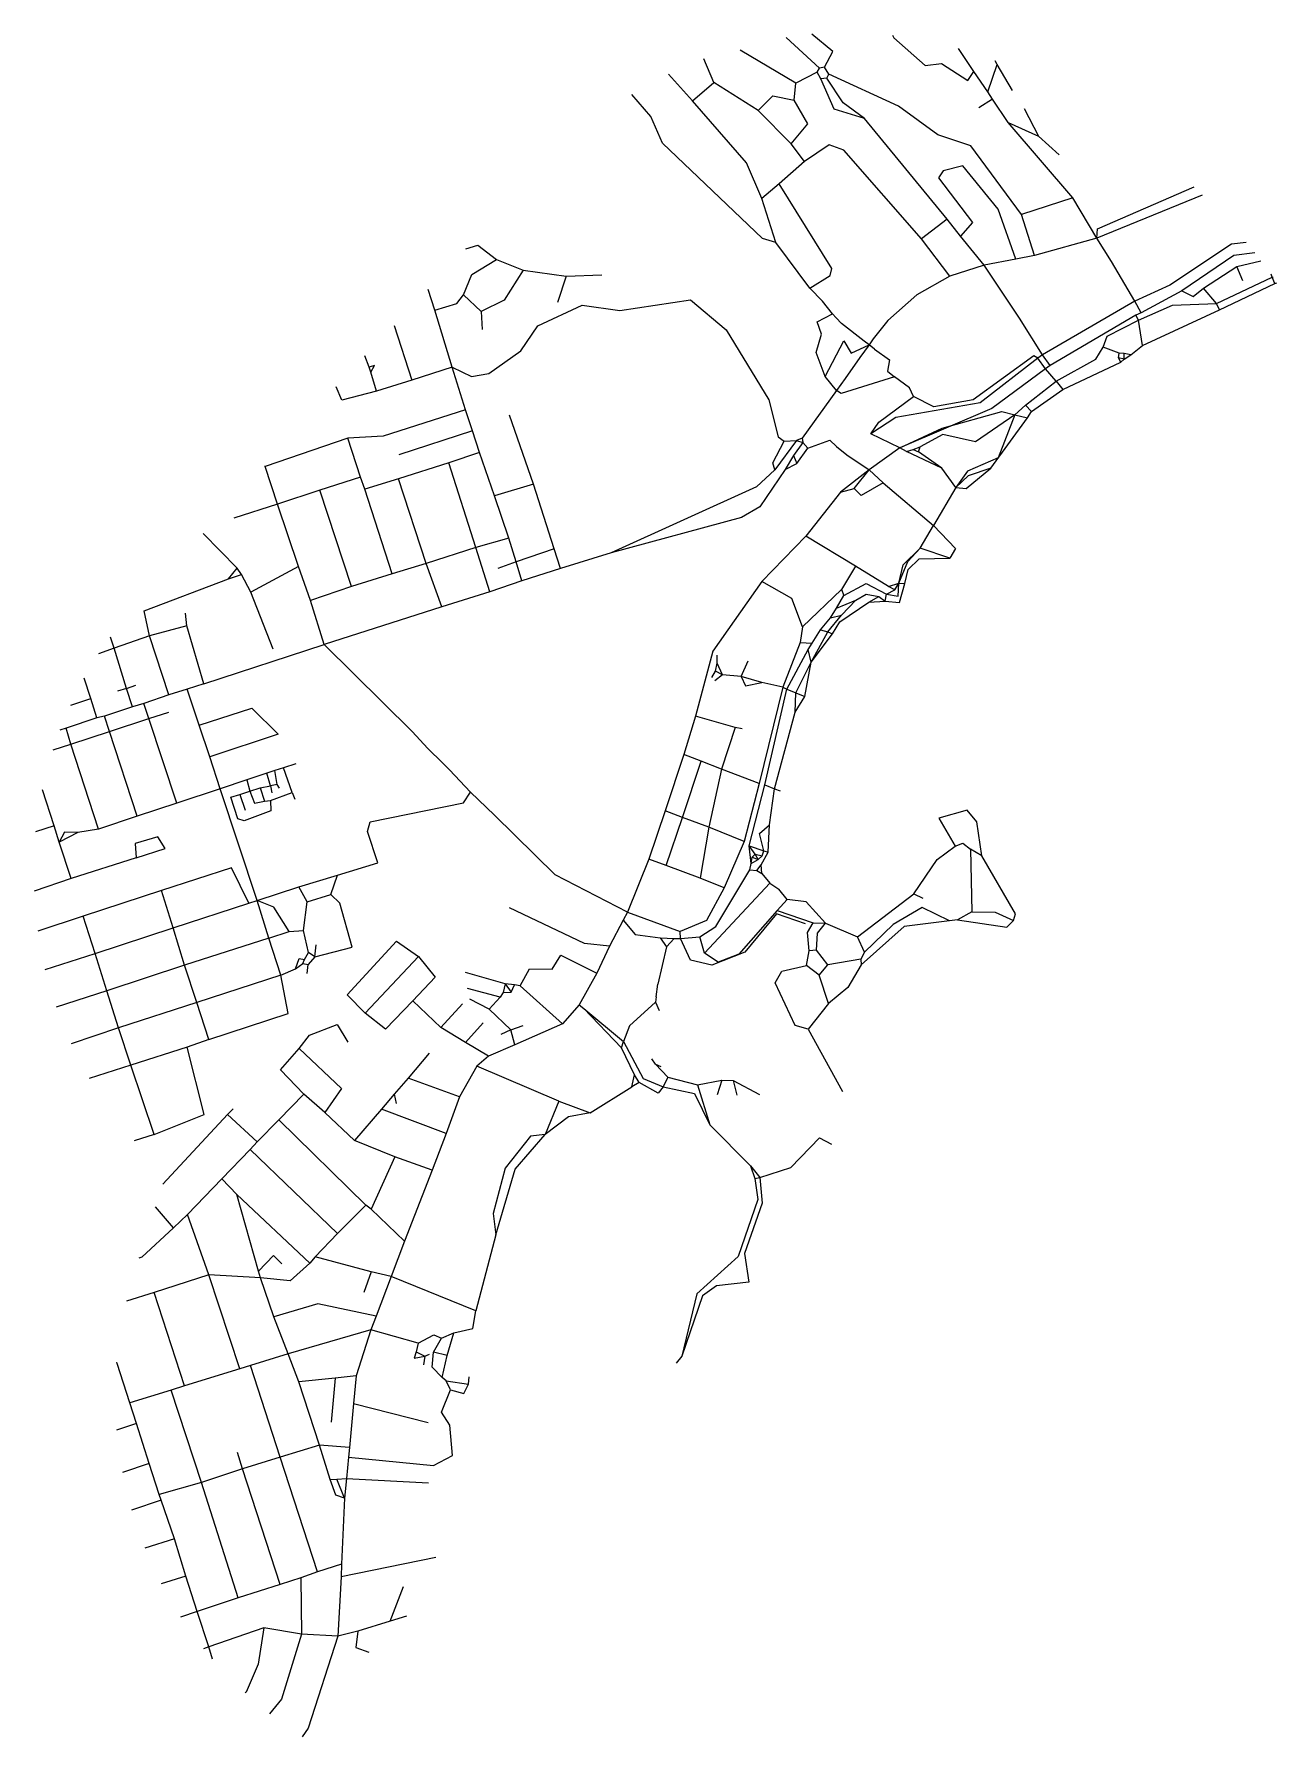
# Model space of a CAD drawing. Header units: metres. Extents: x 621069 to 624142, y 4829080 to 4833289.
import ezdxf

# ---------------------------------------------------------------- set-up
doc = ezdxf.new("R2010")
doc.units = ezdxf.units.M

msp = doc.modelspace()

# ---------------------------------------------------------------- linework, layer by layer
at = {"layer": 'ROADS'}
for points in [[(623011.3, 4833205), (622929, 4833280.9)], [(623023.5, 4833207.8), (623044.4, 4833246.1), (622992.4, 4833289.4)], [(623191.6, 4833286.5), (623195.1, 4833280.2), (623272.7, 4833211.5), (623313.2, 4833216.9), (623377.8, 4833174.4), (623392.6, 4833196.7)], [(622749.7, 4833169.9), (622724.8, 4833227.9)], [(622952.7, 4833168), (622814.8, 4833250)], [(623392.6, 4833196.7), (623354.9, 4833254.1)], [(622697.2, 4833124), (622637.4, 4833189.9)], [(623005.2, 4833195), (622952.7, 4833168)], [(623005.2, 4833195), (623011.3, 4833205)], [(623014.5, 4833178.5), (623005.2, 4833195)], [(623023.5, 4833207.8), (623011.3, 4833205)], [(623034.5, 4833190.7), (623023.5, 4833207.8)], [(623029.7, 4833180.7), (623034.5, 4833190.7)], [(623511, 4832843.1), (623385.5, 4833012.8), (623303.9, 4833040.2), (623206.2, 4833110.9), (623034.5, 4833190.7)], [(623427.1, 4833147), (623392.6, 4833196.7)], [(623427.1, 4833147), (623450.3, 4833214.3)], [(623450.3, 4833214.3), (623445.8, 4833223.2)], [(623488.4, 4833150), (623450.3, 4833214.3)], [(622697.2, 4833124), (622749.7, 4833169.9)], [(622859.9, 4833100.1), (622749.7, 4833169.9)], [(622948.4, 4833126.1), (622952.7, 4833168)], [(623029.7, 4833180.7), (623014.5, 4833178.5)], [(623122.3, 4833080.3), (623047.5, 4833103.8), (623014.5, 4833178.5)], [(623122.3, 4833080.3), (623069.4, 4833119.4), (623029.7, 4833180.7)], [(623439.3, 4833128.6), (623427.1, 4833147)], [(622902.9, 4832773.8), (622870.5, 4832783.9), (622623.2, 4833019.9), (622594.1, 4833085.6), (622547.4, 4833140)], [(622868.3, 4832883), (622830.5, 4832971.2), (622697.2, 4833124)], [(622859.9, 4833100.1), (622895.9, 4833137), (622948.4, 4833126.1)], [(622941.5, 4833018.4), (622859.9, 4833100.1)], [(622941.5, 4833018.4), (622982.3, 4833067.2), (622948.4, 4833126.1)], [(623439.3, 4833128.6), (623405.3, 4833107.3)], [(623477.4, 4833071.2), (623439.3, 4833128.6)], [(623517.5, 4833105.7), (623553, 4833036.8)], [(623327.2, 4832831.5), (623122.3, 4833080.3)], [(623638, 4832884.3), (623477.4, 4833071.2)], [(623477.4, 4833071.2), (623553, 4833036.8)], [(622973.8, 4832974.7), (622941.5, 4833018.4)], [(623263.2, 4832783.6), (623071.3, 4833002.8), (623034.9, 4833015.5), (622973.8, 4832974.7)], [(623553, 4833036.8), (623604.1, 4832991.3)], [(622973.8, 4832974.7), (622911.3, 4832918.9)], [(623496.8, 4832733.1), (623453.1, 4832856.7), (623365.8, 4832963.7), (623317.1, 4832951.2), (623305.3, 4832934.2), (623389.8, 4832823.7), (623360, 4832789.9)], [(622911.3, 4832918.9), (622868.3, 4832883)], [(622987.6, 4832661.5), (623037.5, 4832692.3), (623041.4, 4832709.8), (622911.3, 4832918.9)], [(623697.1, 4832784.6), (623698.3, 4832808), (623937.3, 4832912.2)], [(623957.7, 4832891.3), (623697.1, 4832784.6)], [(622902.9, 4832773.8), (622868.3, 4832883)], [(623638, 4832884.3), (623511, 4832843.1)], [(623697.1, 4832784.6), (623638, 4832884.3)], [(623327.2, 4832831.5), (623263.2, 4832783.6)], [(623360, 4832789.9), (623327.2, 4832831.5)], [(623543.1, 4832742.4), (623511, 4832843.1)], [(622136.7, 4832758.7), (622166.6, 4832767.4), (622212.6, 4832731.8)], [(622987.6, 4832661.5), (622902.9, 4832773.8)], [(623333.4, 4832691.2), (623263.2, 4832783.6)], [(623418.1, 4832718.3), (623360, 4832789.9)], [(623697.1, 4832784.6), (623543.1, 4832742.4)], [(623733.5, 4832727.4), (623697.1, 4832784.6)], [(624066.3, 4832774.4), (624029.6, 4832769.8), (623877.7, 4832668.9), (623790.5, 4832629.5)], [(622131.2, 4832644.5), (622151.5, 4832695.4), (622212.6, 4832731.8)], [(622212.6, 4832731.8), (622278.8, 4832705.7)], [(623496.8, 4832733.1), (623418.1, 4832718.3)], [(623543.1, 4832742.4), (623496.8, 4832733.1)], [(623790.5, 4832629.5), (623733.5, 4832727.4)], [(624087.4, 4832748.9), (624035.5, 4832742.2), (623907.2, 4832654.4)], [(624043.4, 4832715), (624102.4, 4832729.1)], [(622278.8, 4832705.7), (622231.2, 4832632), (622174.9, 4832603.3)], [(622278.8, 4832705.7), (622384.6, 4832691.1)], [(622384.6, 4832691.1), (622362.9, 4832625.7)], [(622384.6, 4832691.1), (622472.9, 4832694.1)], [(623333.4, 4832691.2), (623252, 4832645.1), (623180.4, 4832581.4)], [(623418.1, 4832718.3), (623333.4, 4832691.2)], [(623505.3, 4832587.5), (623418.1, 4832718.3)], [(623960.6, 4832661.2), (624043.4, 4832715)], [(623992.8, 4832623.1), (624130.8, 4832688.4)], [(624057.6, 4832679.3), (624043.4, 4832715)], [(624130.8, 4832688.4), (624127.7, 4832695.7)], [(624130.8, 4832688.4), (624132.9, 4832688.9)], [(624136.7, 4832672.7), (624130.8, 4832688.4)], [(622060, 4832606.8), (622043.8, 4832658.4)], [(622060, 4832606.8), (622114.5, 4832623.2), (622131.2, 4832644.5)], [(622131.2, 4832644.5), (622174.9, 4832603.3)], [(623018.9, 4832629.5), (622987.6, 4832661.5)], [(623907.2, 4832654.4), (623806.3, 4832600.7)], [(623907.2, 4832654.4), (623934.9, 4832640.5), (623960.6, 4832661.2)], [(623992.8, 4832623.1), (623960.6, 4832661.2)], [(624000.6, 4832607.5), (624136.7, 4832672.7)], [(624136.7, 4832672.7), (624142.3, 4832674.4)], [(622103.1, 4832465.7), (622060, 4832606.8)], [(622103.1, 4832465.7), (622151, 4832442.9), (622193.7, 4832450), (622272.6, 4832506.1), (622314.8, 4832568.5), (622424.4, 4832618.9), (622517.8, 4832606.1), (622691.8, 4832632.8), (622780.6, 4832558.4), (622885.7, 4832385.2), (622909.3, 4832293.7), (622924, 4832283.5)], [(622174.9, 4832603.3), (622177, 4832559.4)], [(623024.8, 4832443.2), (623003.1, 4832502.6), (623016.1, 4832547.3), (623005.4, 4832577.9), (623043.7, 4832597.6)], [(623043.7, 4832597.6), (623018.9, 4832629.5)], [(623052.5, 4832587.8), (623043.7, 4832597.6)], [(623790.5, 4832629.5), (623562.9, 4832496.9)], [(623793.4, 4832594.6), (623581.3, 4832470)], [(623806.3, 4832600.7), (623790.5, 4832629.5)], [(623806.3, 4832600.7), (623793.4, 4832594.6)], [(623800.2, 4832582.1), (623793.4, 4832594.6)], [(623800.2, 4832582.1), (623884, 4832619), (623992.8, 4832623.1)], [(623809.9, 4832519.6), (624000.6, 4832607.5)], [(624000.6, 4832607.5), (623992.8, 4832623.1)], [(621959.5, 4832569.3), (622003.4, 4832433.5)], [(623065.6, 4832574.2), (623052.5, 4832587.8)], [(623121.2, 4832530.1), (623065.6, 4832574.2)], [(623180.4, 4832581.4), (623144, 4832535.7)], [(623562.9, 4832496.9), (623505.3, 4832587.5)], [(623712.5, 4832515.7), (623722.1, 4832543), (623800.2, 4832582.1)], [(623809.9, 4832519.6), (623800.2, 4832582.1)], [(623024.8, 4832443.2), (623071, 4832531.1)], [(623071, 4832531.1), (623089.8, 4832500.7), (623133.8, 4832521.1)], [(623133.8, 4832521.1), (623110.9, 4832489.6)], [(623133.8, 4832521.1), (623121.2, 4832530.1)], [(623144, 4832535.7), (623133.8, 4832521.1)], [(623147.4, 4832510.8), (623133.8, 4832521.1)], [(623147.4, 4832510.8), (623183.9, 4832484), (623179.3, 4832456), (623196.6, 4832441.8)], [(623596.6, 4832431), (623694.8, 4832485.9), (623712.5, 4832515.7)], [(623752.3, 4832501), (623712.5, 4832515.7)], [(623780.6, 4832496.4), (623809.9, 4832519.6)], [(621897.6, 4832466.1), (621886.8, 4832494.4)], [(621901.5, 4832453.6), (621910.5, 4832470.1), (621897.6, 4832466.1)], [(623110.9, 4832489.6), (623074.3, 4832437.8)], [(623551.3, 4832487.9), (623408.2, 4832377.9), (623200.1, 4832341.2), (623138.3, 4832301.3)], [(623551.3, 4832487.9), (623541.2, 4832494.3), (623391.4, 4832385.3), (623294.2, 4832368.3), (623243.8, 4832393.2)], [(623562.9, 4832496.9), (623551.3, 4832487.9)], [(623569.9, 4832461.8), (623551.3, 4832487.9)], [(623581.3, 4832470), (623562.9, 4832496.9)], [(623581.3, 4832470), (623569.9, 4832461.8)], [(623613.1, 4832410.8), (623755.9, 4832478)], [(623750.5, 4832489.5), (623752.3, 4832501)], [(623755.9, 4832478), (623750.5, 4832489.5)], [(623764.5, 4832486.1), (623750.5, 4832489.5)], [(623764.8, 4832499.9), (623752.3, 4832501)], [(623755.9, 4832478), (623764.5, 4832486.1)], [(623764.5, 4832486.1), (623764.8, 4832499.9)], [(623764.5, 4832486.1), (623780.6, 4832496.4)], [(623780.6, 4832496.4), (623764.8, 4832499.9)], [(621901.5, 4832453.6), (621897.6, 4832466.1)], [(621916.1, 4832407), (621901.5, 4832453.6)], [(622003.4, 4832433.5), (621916.1, 4832407)], [(622103.1, 4832465.7), (622003.4, 4832433.5)], [(622135.6, 4832360.6), (622103.1, 4832465.7)], [(623053.5, 4832408.2), (623024.8, 4832443.2)], [(623196.6, 4832441.8), (623065, 4832400.6), (623053.5, 4832408.2)], [(623074.3, 4832437.8), (623053.5, 4832408.2)], [(623233.3, 4832415.2), (623196.6, 4832441.8)], [(623569.9, 4832461.8), (623437.2, 4832363.8), (623209.7, 4832266.6)], [(623520.6, 4832371.7), (623596.6, 4832431)], [(623596.6, 4832431), (623569.9, 4832461.8)], [(623596.6, 4832431), (623613.1, 4832410.8)], [(621916.1, 4832407), (621829.8, 4832384.1), (621815.9, 4832417.7)], [(623053.5, 4832408.2), (622968.1, 4832290.6)], [(623157.7, 4832330.1), (623243.8, 4832393.2)], [(623243.8, 4832393.2), (623233.3, 4832415.2)], [(623535.4, 4832356.3), (623613.1, 4832410.8)], [(622135.6, 4832360.6), (621932.4, 4832295.4), (621844.5, 4832290.3)], [(622152.8, 4832308.4), (622135.6, 4832360.6)], [(622303.6, 4832176.7), (622244.6, 4832347.5)], [(623209.7, 4832266.6), (623314.2, 4832315), (623462.4, 4832356.4), (623494, 4832348.1)], [(623494, 4832348.1), (623397.3, 4832281.6), (623316.3, 4832299.7), (623260, 4832269.1)], [(623494, 4832348.1), (623452.8, 4832242.2), (623376.9, 4832209), (623348.3, 4832168.8)], [(623494, 4832348.1), (623520.6, 4832371.7)], [(623494, 4832348.1), (623525.9, 4832340.6)], [(623535.4, 4832356.3), (623520.6, 4832371.7)], [(623525.9, 4832340.6), (623535.4, 4832356.3)], [(622152.8, 4832308.4), (621970.6, 4832249.6)], [(622170.2, 4832254.7), (622152.8, 4832308.4)], [(623138.3, 4832301.3), (623157.7, 4832330.1)], [(623209.7, 4832266.6), (623138.3, 4832301.3)], [(623435.1, 4832216.5), (623525.9, 4832340.6)], [(621844.5, 4832290.3), (621640.1, 4832220.6)], [(621876.5, 4832194.4), (621844.5, 4832290.3)], [(622901.1, 4832212.1), (622895.8, 4832229.7), (622924, 4832283.5)], [(622954.7, 4832284.8), (622901.1, 4832212.1)], [(622924, 4832283.5), (622954.7, 4832284.8)], [(622969.6, 4832280.1), (622947.1, 4832248)], [(622968.1, 4832290.6), (622954.7, 4832284.8)], [(622954.7, 4832284.8), (622969.6, 4832280.1)], [(622955.1, 4832227.7), (622982.3, 4832266.1)], [(622968.1, 4832290.6), (622969.6, 4832280.1)], [(622969.6, 4832280.1), (622982.3, 4832266.1)], [(622982.3, 4832266.1), (623036.4, 4832285.3), (623053.1, 4832270.3)], [(623053.1, 4832270.3), (623078.4, 4832249)], [(623209.7, 4832266.6), (623134.3, 4832212)], [(623225.9, 4832257.2), (623209.7, 4832266.6)], [(623225.9, 4832257.2), (623242.5, 4832262.5)], [(623242.5, 4832262.5), (623260, 4832269.1)], [(623242.5, 4832262.5), (623255.6, 4832256.5)], [(623255.6, 4832256.5), (623260, 4832269.1)], [(621640.1, 4832220.6), (621638.6, 4832220.1)], [(621640.1, 4832220.6), (621639.8, 4832221.5)], [(621671.2, 4832127.2), (621640.1, 4832220.6)], [(622094.2, 4832229.9), (621970.2, 4832190.1)], [(622170.2, 4832254.7), (622094.2, 4832229.9)], [(622161, 4832020.1), (622094.2, 4832229.9)], [(622207.2, 4832147.9), (622170.2, 4832254.7)], [(622947.1, 4832248), (622926.1, 4832213)], [(622926.1, 4832213), (622955.1, 4832227.7)], [(622947.1, 4832248), (622955.1, 4832227.7)], [(623078.4, 4832249), (623134.3, 4832212)], [(623313.6, 4832216.2), (623225.9, 4832257.2)], [(623313.6, 4832216.2), (623255.6, 4832256.5)], [(623348.3, 4832168.8), (623313.6, 4832216.2)], [(623348.3, 4832168.8), (623373.7, 4832165.8), (623435.1, 4832216.5)], [(623435.1, 4832216.5), (623378.7, 4832197.6), (623348.3, 4832168.8)], [(621876.5, 4832194.4), (621775.6, 4832162.1)], [(621886.8, 4832164.1), (621876.5, 4832194.4)], [(621970.2, 4832190.1), (621886.8, 4832164.1)], [(622038.4, 4831980.3), (621970.2, 4832190.1)], [(622303.6, 4832176.7), (622207.2, 4832147.9)], [(622354.8, 4832017.2), (622303.6, 4832176.7)], [(622926.1, 4832213), (622863.5, 4832120.5), (622818.1, 4832094.5), (622495.8, 4832007.1)], [(622901.1, 4832212.1), (622855.4, 4832170.6), (622495.8, 4832007.1)], [(623134.3, 4832212), (623062.7, 4832157.3)], [(623096.6, 4832166.2), (623134.3, 4832212)], [(623168.8, 4832180.5), (623114.1, 4832148.9), (623096.6, 4832166.2)], [(623134.3, 4832212), (623168.8, 4832180.5)], [(623168.8, 4832180.5), (623292.8, 4832074.5)], [(621775.6, 4832162.1), (621671.2, 4832127.2)], [(621854.2, 4831923.5), (621775.6, 4832162.1)], [(621954.4, 4831954.8), (621886.8, 4832164.1)], [(622243.1, 4832043), (622207.2, 4832147.9)], [(623062.7, 4832157.3), (622977.3, 4832048.3)], [(623062.7, 4832157.3), (623096.6, 4832166.2)], [(623348.3, 4832168.8), (623292.8, 4832074.5)], [(621671.2, 4832127.2), (621562.7, 4832092.4)], [(621722.8, 4831973.2), (621671.2, 4832127.2)], [(621571.5, 4831968.9), (621487.4, 4832054.6)], [(622977.3, 4832048.3), (622868.5, 4831936)], [(623099.9, 4831973.7), (622977.3, 4832048.3)], [(623259.9, 4832018.9), (623292.8, 4832074.5)], [(623292.8, 4832074.5), (623347.5, 4832018), (623333.3, 4831994)], [(622161, 4832020.1), (622038.4, 4831980.3)], [(622243.1, 4832043), (622161, 4832020.1)], [(622196.2, 4831910.7), (622161, 4832020.1)], [(622261, 4831984.6), (622243.1, 4832043)], [(622354.8, 4832017.2), (622261, 4831984.6)], [(622370.8, 4831968.3), (622354.8, 4832017.2)], [(622495.8, 4832007.1), (622370.8, 4831968.3)], [(623207.6, 4831932), (623229.6, 4831985.3), (623259.9, 4832018.9)], [(623207.6, 4831932), (623217.7, 4831977.5), (623259.9, 4832018.9)], [(623333.3, 4831994), (623259.9, 4832018.9)], [(621549.7, 4831942.5), (621571.5, 4831968.9)], [(621582.3, 4831953.6), (621571.5, 4831968.9)], [(621722.8, 4831973.2), (621605.4, 4831909.5)], [(621752.2, 4831889.6), (621722.8, 4831973.2)], [(622038.4, 4831980.3), (621954.4, 4831954.8)], [(622077.1, 4831873.5), (622038.4, 4831980.3)], [(622261, 4831984.6), (622215.4, 4831968)], [(622275.5, 4831937.6), (622261, 4831984.6)], [(622370.8, 4831968.3), (622275.5, 4831937.6)], [(623099.9, 4831973.7), (623065.3, 4831916.5)], [(623181.5, 4831923.9), (623099.9, 4831973.7)], [(623222.5, 4831931.4), (623230.2, 4831965.7), (623257.6, 4831992.2), (623333.3, 4831994)], [(621354.2, 4831801.7), (621340.9, 4831864), (621549.7, 4831942.5)], [(621549.7, 4831942.5), (621582.3, 4831953.6)], [(621605.4, 4831909.5), (621582.3, 4831953.6)], [(621854.2, 4831923.5), (621752.2, 4831889.6)], [(621954.4, 4831954.8), (621854.2, 4831923.5)], [(622275.5, 4831937.6), (622196.2, 4831910.7)], [(622868.5, 4831936), (622747.2, 4831763.7), (622704.6, 4831603.7)], [(622969.5, 4831823.9), (622942.5, 4831893.9), (622868.5, 4831936)], [(623071.2, 4831901.4), (623126.5, 4831930.9), (623176.5, 4831904.7)], [(623173.5, 4831887.8), (623209.1, 4831884.5), (623222.5, 4831931.4)], [(623176.5, 4831904.7), (623205.6, 4831899.9), (623207.6, 4831932)], [(623181.5, 4831923.9), (623207.6, 4831932)], [(623197.7, 4831915.4), (623181.5, 4831923.9)], [(623197.7, 4831915.4), (623207.6, 4831932)], [(623207.6, 4831932), (623222.5, 4831931.4)], [(621660.4, 4831769), (621605.4, 4831909.5)], [(621786, 4831780.8), (621752.2, 4831889.6)], [(622196.2, 4831910.7), (622077.1, 4831873.5)], [(623065.3, 4831916.5), (622969.5, 4831823.9)], [(623043.7, 4831806.8), (623061.1, 4831836.6), (623133.5, 4831885.5)], [(623053.2, 4831870.3), (623071.2, 4831901.4)], [(623053.2, 4831870.3), (623100.8, 4831889.8)], [(623065.3, 4831916.5), (623071.2, 4831901.4)], [(623065.8, 4831853.3), (623100.8, 4831889.8)], [(623100.8, 4831889.8), (623126.8, 4831905.2), (623157.8, 4831898.9)], [(623133.5, 4831885.5), (623157.8, 4831898.9)], [(623133.5, 4831885.5), (623173.5, 4831887.8)], [(623157.8, 4831898.9), (623173.5, 4831887.8)], [(623173.5, 4831887.8), (623176.5, 4831904.7)], [(623176.5, 4831904.7), (623197.7, 4831915.4)], [(621446.8, 4831826.6), (621443.2, 4831857.9)], [(622077.1, 4831873.5), (621786, 4831780.8)], [(623013.9, 4831817.1), (623038.6, 4831846.3)], [(623031.6, 4831811.5), (623065.8, 4831853.3)], [(623038.6, 4831846.3), (623053.2, 4831870.3)], [(623038.6, 4831846.3), (623065.8, 4831853.3)], [(621267, 4831771.2), (621257.8, 4831798.9)], [(621354.2, 4831801.7), (621267, 4831771.2)], [(621446.8, 4831826.6), (621354.2, 4831801.7)], [(621402.1, 4831655.9), (621354.2, 4831801.7)], [(621488.6, 4831682.9), (621446.8, 4831826.6)], [(622969.5, 4831823.9), (622963.7, 4831785.3)], [(622990.6, 4831737.2), (623031.6, 4831811.5)], [(622990.6, 4831737.2), (623043.7, 4831806.8)], [(622993.4, 4831783.7), (623013.9, 4831817.1)], [(623013.9, 4831817.1), (623031.6, 4831811.5)], [(623031.6, 4831811.5), (623043.7, 4831806.8)], [(621267, 4831771.2), (621228, 4831757.5)], [(621297.5, 4831671.9), (621267, 4831771.2)], [(621488.6, 4831682.9), (621786, 4831780.8)], [(622003.7, 4831565.2), (621786, 4831780.8)], [(622758.2, 4831734), (622758.3, 4831754.4)], [(622963.7, 4831785.3), (622920.2, 4831674.6)], [(622930.4, 4831670.2), (622983.5, 4831768)], [(622963.7, 4831785.3), (622993.4, 4831783.7)], [(622983.5, 4831768), (622993.4, 4831783.7)], [(622990.6, 4831737.2), (622983.5, 4831768)], [(622745, 4831699.1), (622753.6, 4831714.5)], [(622753.6, 4831714.5), (622758.2, 4831734)], [(622771.2, 4831705.2), (622753.6, 4831714.5)], [(622771.2, 4831705.2), (622758.2, 4831734)], [(622817.5, 4831701.6), (622834.4, 4831739.9)], [(622952.6, 4831661.2), (622990.6, 4831737.2)], [(622975, 4831652.2), (622990.6, 4831737.2)], [(621209, 4831646.9), (621192.7, 4831697)], [(621297.5, 4831671.9), (621274.9, 4831665)], [(621297.5, 4831671.9), (621320.4, 4831679.7)], [(621312.3, 4831626), (621297.5, 4831671.9)], [(621447.5, 4831669.7), (621402.1, 4831655.9)], [(621488.6, 4831682.9), (621447.5, 4831669.7)], [(621477.4, 4831580.7), (621447.5, 4831669.7)], [(622771.2, 4831705.2), (622752.4, 4831690.8)], [(622817.5, 4831701.6), (622771.2, 4831705.2)], [(622817.5, 4831701.6), (622828.1, 4831677.9), (622868.4, 4831686.7)], [(622868.4, 4831686.7), (622817.5, 4831701.6)], [(622920.2, 4831674.6), (622862, 4831437.2)], [(622920.2, 4831674.6), (622868.4, 4831686.7)], [(622876.1, 4831433.4), (622930.4, 4831670.2)], [(622920.2, 4831674.6), (622930.4, 4831670.2)], [(622930.4, 4831670.2), (622952.6, 4831661.2)], [(621159.5, 4831630.8), (621209, 4831646.9)], [(621224.6, 4831599.1), (621209, 4831646.9)], [(621340.6, 4831635), (621312.3, 4831626)], [(621402.1, 4831655.9), (621340.6, 4831635)], [(621353, 4831597.3), (621340.6, 4831635)], [(622950.9, 4831613.3), (622952.6, 4831661.2)], [(622950.9, 4831613.3), (622975, 4831652.2)], [(622952.6, 4831661.2), (622975, 4831652.2)], [(621224.6, 4831599.1), (621148, 4831573.7)], [(621243.3, 4831603.6), (621224.6, 4831599.1)], [(621312.3, 4831626), (621243.3, 4831603.6)], [(621255.6, 4831565.7), (621243.3, 4831603.6)], [(621255.6, 4831565.7), (621353, 4831597.3)], [(621353, 4831597.3), (621401.9, 4831612.9)], [(621421.9, 4831388.6), (621353, 4831597.3)], [(621477.4, 4831580.7), (621607.6, 4831623.3), (621672.8, 4831558.9), (621503.5, 4831502.8)], [(622704.6, 4831603.7), (622675.9, 4831508.9)], [(622802.9, 4831575.6), (622704.6, 4831603.7)], [(622900.3, 4831423.5), (622950.9, 4831613.3)], [(621148, 4831573.7), (621133.1, 4831569)], [(621160.3, 4831534.5), (621148, 4831573.7)], [(621160.3, 4831534.5), (621255.6, 4831565.7)], [(621323.7, 4831356.4), (621255.6, 4831565.7)], [(621503.5, 4831502.8), (621477.4, 4831580.7)], [(622043, 4831523.6), (622003.7, 4831565.2)], [(622802.9, 4831575.6), (622769, 4831471.9)], [(622819.8, 4831571.6), (622802.9, 4831575.6)], [(621116.2, 4831520.4), (621160.3, 4831534.5)], [(621228.2, 4831324), (621160.3, 4831534.5)], [(621529.2, 4831423.5), (621503.5, 4831502.8)], [(622078.6, 4831487.7), (622043, 4831523.6)], [(622675.9, 4831508.9), (622629.7, 4831369)], [(622718.6, 4831492), (622675.9, 4831508.9)], [(621644.8, 4831462.3), (621594.7, 4831445.8)], [(621664.4, 4831468.7), (621644.8, 4831462.3)], [(621653.9, 4831431.1), (621644.8, 4831462.3)], [(621685.7, 4831475.7), (621664.4, 4831468.7)], [(621670, 4831434.5), (621664.4, 4831468.7)], [(621716, 4831485.3), (621685.7, 4831475.7)], [(621707.5, 4831414.8), (621685.7, 4831475.7)], [(622096.1, 4831470.6), (622078.6, 4831487.7)], [(622148.2, 4831415.5), (622096.1, 4831470.6)], [(622672.4, 4831353), (622718.6, 4831492)], [(622769, 4831471.9), (622718.6, 4831492)], [(622769, 4831471.9), (622737.3, 4831328.8)], [(622862, 4831437.2), (622769, 4831471.9)], [(621118.4, 4831332.2), (621089.5, 4831421)], [(621529.2, 4831423.5), (621421.9, 4831388.6)], [(621594.7, 4831445.8), (621529.2, 4831423.5)], [(621620.5, 4831147.5), (621529.2, 4831423.5)], [(621578.2, 4831410), (621602.9, 4831418)], [(621594.7, 4831445.8), (621602.9, 4831418)], [(621602.9, 4831418), (621627.7, 4831426)], [(621602.9, 4831418), (621614.1, 4831388.5), (621638.7, 4831393.3)], [(621627.7, 4831426), (621653.9, 4831431.1)], [(621627.7, 4831426), (621638.7, 4831393.3)], [(621670, 4831434.5), (621653.9, 4831431.1)], [(621653.9, 4831431.1), (621656.6, 4831413.5)], [(621676, 4831425.6), (621670, 4831434.5)], [(622862, 4831437.2), (622824.7, 4831293.4)], [(622836.9, 4831282.4), (622876.1, 4831433.4)], [(622876.1, 4831433.4), (622900.3, 4831423.5)], [(622887.2, 4831334.3), (622900.3, 4831423.5)], [(622900.3, 4831423.5), (622913.5, 4831418.9)], [(621421.9, 4831388.6), (621323.7, 4831356.4)], [(621654, 4831394.5), (621654.1, 4831369.3), (621588.2, 4831344.7), (621572.5, 4831349.7), (621555.6, 4831402.7), (621578.2, 4831410)], [(621578.2, 4831410), (621590.8, 4831370.9)], [(621638.7, 4831393.3), (621654, 4831394.5)], [(621654, 4831394.5), (621707.5, 4831414.8)], [(621707.5, 4831414.8), (621713.5, 4831398.2)], [(621893.5, 4831318.1), (621900.2, 4831342), (622130.6, 4831389.1), (622148.2, 4831415.5)], [(622207.3, 4831358.4), (622148.2, 4831415.5)], [(621118.4, 4831332.2), (621072.8, 4831317.4)], [(621130.8, 4831292.2), (621118.4, 4831332.2)], [(621323.7, 4831356.4), (621228.2, 4831324)], [(622536.7, 4831118.8), (622357.8, 4831211.1), (622207.3, 4831358.4)], [(622629.7, 4831369), (622589.4, 4831250.2)], [(622672.4, 4831353), (622629.7, 4831369)], [(622632.4, 4831234), (622672.4, 4831353)], [(622737.3, 4831328.8), (622672.4, 4831353)], [(622873.3, 4831270.8), (622863.2, 4831313), (622887.2, 4831334.3)], [(622884, 4831266.8), (622887.2, 4831334.3)], [(623412.8, 4831258), (623400.1, 4831341.8), (623376.7, 4831370.9), (623306, 4831351.3), (623346.3, 4831281.7)], [(621177.6, 4831316.1), (621144, 4831316.5), (621130.8, 4831292.2)], [(621177.6, 4831316.1), (621130.8, 4831292.2)], [(621160.6, 4831201.8), (621130.8, 4831292.2)], [(621228.2, 4831324), (621177.6, 4831316.1)], [(621321.3, 4831253.2), (621392.9, 4831276.4), (621374.7, 4831305.1), (621318.6, 4831288.5), (621321.3, 4831253.2)], [(621819.1, 4831210.6), (621918.9, 4831240.9), (621893.5, 4831318.1)], [(622737.3, 4831328.8), (622715.9, 4831202.6)], [(622824.7, 4831293.4), (622737.3, 4831328.8)], [(622824.7, 4831293.4), (622775.7, 4831178.8)], [(621321.3, 4831253.2), (621160.6, 4831201.8)], [(622589.4, 4831250.2), (622536.7, 4831118.8)], [(622632.4, 4831234), (622589.4, 4831250.2)], [(622842.3, 4831238.7), (622836.9, 4831282.4)], [(622852, 4831262.5), (622836.9, 4831282.4)], [(622836.9, 4831282.4), (622873.3, 4831270.8)], [(622842.3, 4831238.7), (622844.9, 4831254.8)], [(622842.3, 4831238.7), (622859.2, 4831249.2)], [(622844.9, 4831254.8), (622852, 4831262.5)], [(622844.9, 4831254.8), (622859.2, 4831249.2)], [(622859.2, 4831249.2), (622852, 4831262.5)], [(622852, 4831262.5), (622869.3, 4831258.4)], [(622859.2, 4831249.2), (622869.3, 4831258.4)], [(622867.3, 4831235.8), (622884, 4831266.8)], [(622869.3, 4831258.4), (622873.3, 4831270.8)], [(622873.3, 4831270.8), (622884, 4831266.8)], [(623244.3, 4831164.3), (623302.2, 4831248.7), (623346.3, 4831281.7)], [(623346.3, 4831281.7), (623365.4, 4831289), (623384.8, 4831274.4)], [(623384.8, 4831274.4), (623388.2, 4831119.3)], [(623412.8, 4831258), (623384.8, 4831274.4)], [(623491.2, 4831098.3), (623495.7, 4831115), (623412.8, 4831258)], [(621600.1, 4831141.4), (621557.3, 4831228.2), (621384.5, 4831172.5)], [(621723.5, 4831181.1), (621819.1, 4831210.6)], [(621802.6, 4831162.4), (621819.1, 4831210.6)], [(622715.9, 4831202.6), (622632.4, 4831234)], [(622715.2, 4831057.6), (622754.5, 4831083.3), (622839, 4831223.2)], [(622839, 4831223.2), (622842.3, 4831238.7)], [(622839, 4831223.2), (622856.5, 4831221.5)], [(622856.5, 4831221.5), (622867.3, 4831235.8)], [(622856.5, 4831221.5), (622868.5, 4831214.6)], [(622868.5, 4831214.6), (622867.3, 4831235.8)], [(622868.5, 4831214.6), (622888.4, 4831190.7)], [(621160.6, 4831201.8), (621068.9, 4831171.1)], [(621384.5, 4831172.5), (621190.5, 4831109)], [(621412.9, 4831079.8), (621384.5, 4831172.5)], [(621620.5, 4831147.5), (621723.5, 4831181.1)], [(621744.5, 4831144.4), (621723.5, 4831181.1)], [(622775.7, 4831178.8), (622731.4, 4831097.9), (622666.6, 4831070.9)], [(622775.7, 4831178.8), (622715.9, 4831202.6)], [(622726.4, 4831017.2), (622888.4, 4831190.7)], [(622888.4, 4831190.7), (622911, 4831175.9)], [(622931.6, 4831149.8), (622911, 4831175.9)], [(623105.5, 4831057.7), (623244.3, 4831164.3)], [(623244.3, 4831164.3), (623266.5, 4831153.7)], [(621412.9, 4831079.8), (621600.1, 4831141.4)], [(621600.1, 4831141.4), (621620.5, 4831147.5)], [(621649.6, 4831054.3), (621620.5, 4831147.5)], [(621699.7, 4831071.2), (621661.6, 4831131.3), (621620.5, 4831147.5)], [(621735.5, 4831073.6), (621744.5, 4831144.4)], [(621744.5, 4831144.4), (621802.6, 4831162.4)], [(621763.6, 4831008.6), (621855.2, 4831032.6), (621825.1, 4831141.1), (621802.6, 4831162.4)], [(622491.5, 4831034.7), (622430.3, 4831041.2), (622244.3, 4831129.6)], [(622906.6, 4831123.2), (622811.5, 4831014.6), (622760.6, 4830995.3), (622726.4, 4831017.2)], [(622931.6, 4831149.8), (622906.6, 4831123.2)], [(622906.6, 4831123.2), (622995.4, 4831092.7)], [(623026.1, 4831091.7), (622978.3, 4831144.5), (622931.6, 4831149.8)], [(623333, 4831097.4), (623264.7, 4831130.7), (623193.6, 4831088.7), (623122.3, 4831020.2)], [(621190.5, 4831109), (621078.1, 4831072.1)], [(621219.7, 4831017), (621190.5, 4831109)], [(621219.7, 4831017), (621412.9, 4831079.8)], [(621441.3, 4830988), (621412.9, 4831079.8)], [(622525.9, 4831098.8), (622491.5, 4831034.7)], [(622536.7, 4831118.8), (622525.9, 4831098.8)], [(622525.9, 4831098.8), (622555, 4831063.5), (622617.1, 4831055.2)], [(622536.7, 4831118.8), (622666.6, 4831070.9)], [(622976.8, 4831090.1), (622905, 4831114.9), (622826.6, 4831019.9), (622745.3, 4830988.1), (622692.1, 4831000.4), (622667.4, 4831053.4)], [(622985.7, 4831022.9), (622981.7, 4831068.3), (622995.4, 4831092.7)], [(622995.4, 4831092.7), (623026.1, 4831091.7)], [(623003.4, 4831024.6), (623006.1, 4831066.7), (623026.1, 4831091.7)], [(623026.1, 4831091.7), (623105.5, 4831057.7)], [(623333, 4831097.4), (623220.8, 4831083.2), (623114.5, 4830988.6)], [(623352.7, 4831100.1), (623333, 4831097.4)], [(623388.2, 4831119.3), (623352.7, 4831100.1)], [(623352.7, 4831100.1), (623474.8, 4831081.9), (623491.2, 4831098.3)], [(623388.2, 4831119.3), (623445.8, 4831118.9), (623491.2, 4831098.3)], [(621649.6, 4831054.3), (621441.3, 4830988)], [(621649.6, 4831054.3), (621699.7, 4831071.2)], [(621679.1, 4830963), (621649.6, 4831054.3)], [(621699.7, 4831071.2), (621735.5, 4831073.6)], [(621747.3, 4831018.8), (621735.5, 4831073.6)], [(621763.6, 4831008.6), (621766.5, 4831038)], [(621887.8, 4830868.9), (621843.1, 4830914.3), (621965.5, 4831047.3), (622019.4, 4831009.3)], [(622617.1, 4831055.2), (622632.8, 4831033.4)], [(622617.1, 4831055.2), (622651.7, 4831053.9)], [(622632.8, 4831033.4), (622651.7, 4831053.9)], [(622651.7, 4831053.9), (622667.4, 4831053.4)], [(622667.4, 4831053.4), (622666.6, 4831070.9)], [(622667.4, 4831053.4), (622715.2, 4831057.6)], [(622726.4, 4831017.2), (622715.2, 4831057.6)], [(623122.3, 4831020.2), (623105.5, 4831057.7)], [(621096.5, 4830976.7), (621219.7, 4831017)], [(621248.7, 4830924), (621219.7, 4831017)], [(621715.5, 4830978.9), (621724.7, 4831003.9), (621737.7, 4831001.9)], [(621733.9, 4830991.8), (621737.7, 4831001.9)], [(621737.7, 4831001.9), (621747.3, 4831018.8)], [(621763.6, 4831008.6), (621747, 4830989.3)], [(621763.6, 4831008.6), (621747.3, 4831018.8)], [(622019.4, 4831009.3), (621887.8, 4830868.9)], [(622019.4, 4831009.3), (622061, 4830958.4), (622005.5, 4830899.7)], [(622270.9, 4830937.1), (622294.2, 4830979), (622350.4, 4830978), (622371.5, 4831012.2), (622460.2, 4830968.4)], [(622491.5, 4831034.7), (622460.2, 4830968.4)], [(622632.8, 4831033.4), (622611.4, 4830941.1)], [(622978.9, 4830986.9), (622985.7, 4831022.9)], [(623003.4, 4831024.6), (622985.7, 4831022.9)], [(623032, 4830988.3), (623003.4, 4831024.6)], [(623113.2, 4831002.3), (623032, 4830988.3)], [(623122.3, 4831020.2), (623113.2, 4831002.3)], [(623113.2, 4831002.3), (623114.5, 4830988.6)], [(621441.3, 4830988), (621248.7, 4830924)], [(621471.5, 4830895.7), (621441.3, 4830988)], [(621679.1, 4830963), (621471.5, 4830895.7)], [(621501, 4830803.9), (621697.3, 4830868.3), (621679.1, 4830963)], [(621679.1, 4830963), (621715.5, 4830978.9)], [(621715.5, 4830978.9), (621733.9, 4830991.8)], [(621733.9, 4830991.8), (621747, 4830989.3)], [(621744.4, 4830967), (621747, 4830989.3)], [(622233.5, 4830941.8), (622135.5, 4830969.6)], [(622460.2, 4830968.4), (622416.7, 4830889.6)], [(622982.9, 4830829.8), (622951.3, 4830838.6), (622901.7, 4830944.3), (622918, 4830972.9), (622978.9, 4830986.9)], [(623010.1, 4830963.2), (622978.9, 4830986.9)], [(623010.1, 4830963.2), (623032, 4830988.3)], [(623033.1, 4830892.8), (623010.1, 4830963.2)], [(623114.5, 4830988.6), (623081.1, 4830932.5), (623033.1, 4830892.8)], [(621248.7, 4830924), (621124, 4830883.7)], [(621278, 4830832.5), (621248.7, 4830924)], [(622221.2, 4830908.4), (622140.4, 4830930.1)], [(622229, 4830920.3), (622221.2, 4830908.4)], [(622233.5, 4830941.8), (622229, 4830920.3)], [(622229, 4830920.3), (622248.9, 4830920.8)], [(622233.5, 4830941.8), (622248.9, 4830920.8)], [(622257.1, 4830938.9), (622233.5, 4830941.8)], [(622248.9, 4830920.8), (622257.1, 4830938.9)], [(622270.9, 4830937.1), (622257.1, 4830938.9)], [(622375.8, 4830842.9), (622270.9, 4830937.1)], [(622607.2, 4830909.5), (622611.4, 4830941.1)], [(621471.5, 4830895.7), (621278, 4830832.5)], [(621501, 4830803.9), (621471.5, 4830895.7)], [(622005.5, 4830899.7), (621938.1, 4830829.9), (621887.8, 4830868.9)], [(622074.8, 4830834), (622005.5, 4830899.7)], [(622074.8, 4830834), (622128.8, 4830892.4)], [(622194.5, 4830879.3), (622146.6, 4830903.6)], [(622221.2, 4830908.4), (622194.5, 4830879.3)], [(622194.5, 4830879.3), (622248.2, 4830828.2)], [(622416.7, 4830889.6), (622375.8, 4830842.9)], [(622416.7, 4830889.6), (622428.1, 4830880.6)], [(622521.3, 4830783.1), (622428.1, 4830880.6)], [(622428.1, 4830880.6), (622526.2, 4830799.4)], [(622605.7, 4830896.3), (622541.4, 4830838), (622526.2, 4830799.4)], [(622607.2, 4830909.5), (622605.7, 4830896.3)], [(622605.7, 4830896.3), (622614.9, 4830875.4)], [(623033.1, 4830892.8), (622982.9, 4830829.8)], [(621278, 4830832.5), (621160.6, 4830793.5)], [(621308.6, 4830740.3), (621278, 4830832.5)], [(621724.2, 4830781.6), (621750.1, 4830814.6), (621818.2, 4830841.2), (621844.5, 4830797.1)], [(622135.8, 4830796.4), (622074.8, 4830834)], [(622135.8, 4830796.4), (622179.6, 4830845.2)], [(622248.2, 4830828.2), (622223.3, 4830816.1)], [(622248.2, 4830828.2), (622278.2, 4830839)], [(622257.9, 4830790.7), (622248.2, 4830828.2)], [(622375.8, 4830842.9), (622257.9, 4830790.7)], [(622982.9, 4830829.8), (623068.4, 4830675.5)], [(621447.3, 4830785.1), (621308.6, 4830740.3)], [(621365.8, 4830569.5), (621489.8, 4830618.9), (621447.3, 4830785.1)], [(621501, 4830803.9), (621447.3, 4830785.1)], [(622193, 4830763.1), (622135.8, 4830796.4)], [(622257.9, 4830790.7), (622193, 4830763.1)], [(622521.3, 4830783.1), (622526.2, 4830799.4)], [(622526.2, 4830799.4), (622575.3, 4830708), (622624.3, 4830686.8)], [(621736, 4830669.3), (621678, 4830729.3), (621724.2, 4830781.6)], [(621724.2, 4830781.6), (621828.8, 4830683), (621787.8, 4830623.2)], [(622045.9, 4830770.4), (621993.7, 4830708.5)], [(622193, 4830763.1), (622163.5, 4830738.1)], [(622554.1, 4830716.6), (622521.3, 4830783.1)], [(622605.8, 4830743.1), (622596.7, 4830756.4)], [(622635.8, 4830710.6), (622605.8, 4830743.1)], [(622605.8, 4830743.1), (622619, 4830737.5)], [(621308.6, 4830740.3), (621205.6, 4830707.5)], [(621365.8, 4830569.5), (621308.6, 4830740.3)], [(621993.7, 4830708.5), (621959.8, 4830669)], [(622120.6, 4830662.3), (621993.7, 4830708.5)], [(622163.5, 4830738.1), (622120.6, 4830662.3)], [(622366.4, 4830652), (622163.5, 4830738.1)], [(622546.9, 4830687), (622554.1, 4830716.6)], [(622564.9, 4830698.1), (622554.1, 4830716.6)], [(622635.8, 4830710.6), (622624.3, 4830686.8)], [(622635.8, 4830710.6), (622709.2, 4830692.3)], [(622709.2, 4830692.3), (622769.4, 4830703.8)], [(622769.4, 4830703.8), (622758, 4830667.2)], [(622769.4, 4830703.8), (622797.8, 4830702.7)], [(622797.8, 4830702.7), (622807, 4830666.1)], [(622797.8, 4830702.7), (622863.2, 4830668)], [(621736, 4830669.3), (621673.9, 4830605.2)], [(621787.8, 4830623.2), (621736, 4830669.3)], [(621959.8, 4830669), (621928.1, 4830632.1)], [(621959.8, 4830669), (621964.2, 4830646.1)], [(622120.6, 4830662.3), (622087.7, 4830571.9)], [(622443.8, 4830622.7), (622546.9, 4830687)], [(622564.9, 4830698.1), (622546.9, 4830687)], [(622624.3, 4830686.8), (622612.1, 4830671.8), (622564.9, 4830698.1)], [(622624.3, 4830686.8), (622701.9, 4830670.3), (622739.6, 4830592.7)], [(622709.2, 4830692.3), (622739.6, 4830592.7)], [(621387.5, 4830446.6), (621547.2, 4830618.8)], [(621547.2, 4830618.8), (621561.4, 4830632.6)], [(621621, 4830550.8), (621547.2, 4830618.8)], [(621861.7, 4830554.6), (621787.8, 4830623.2)], [(621928.1, 4830632.1), (621861.7, 4830554.6)], [(622087.7, 4830571.9), (621928.1, 4830632.1)], [(622366.4, 4830652), (622333.1, 4830568.9)], [(622443.8, 4830622.7), (622390.6, 4830612.5), (622333.1, 4830568.9)], [(622366.4, 4830652), (622443.8, 4830622.7)], [(621673.9, 4830605.2), (621621, 4830550.8)], [(621889.6, 4830394.6), (621673.9, 4830605.2)], [(622739.6, 4830592.7), (622840.9, 4830491.5)], [(621365.8, 4830569.5), (621316.7, 4830553.9)], [(621603.5, 4830532.5), (621533.4, 4830460)], [(621621, 4830550.8), (621603.5, 4830532.5)], [(621819.2, 4830324.6), (621603.5, 4830532.5)], [(621961.3, 4830514.3), (621861.7, 4830554.6)], [(622087.7, 4830571.9), (622053.5, 4830480.8)], [(622333.1, 4830568.9), (622296.3, 4830564.9), (622234.2, 4830485.6), (622204.1, 4830374), (622211, 4830321)], [(622211, 4830321), (622258.8, 4830483.9), (622333.1, 4830568.9)], [(622863.9, 4830463), (622940.4, 4830487.3), (623011, 4830561.2), (623041.1, 4830545.2)], [(621961.3, 4830514.3), (621902.6, 4830384.3)], [(622053.5, 4830480.8), (621961.3, 4830514.3)], [(622840.9, 4830491.5), (622851.6, 4830460.2)], [(622840.9, 4830491.5), (622863.9, 4830463)], [(621533.4, 4830460), (621448.1, 4830371.5)], [(621570.1, 4830421.3), (621533.4, 4830460)], [(622053.5, 4830480.8), (621984.9, 4830305.3)], [(622863.9, 4830463), (622869, 4830399.2), (622825.8, 4830275.1), (622836.3, 4830204.1), (622756.4, 4830195), (622721.7, 4830170.8), (622670.5, 4830021.6)], [(622851.6, 4830460.2), (622858.9, 4830408.4), (622809.8, 4830268), (622708.1, 4830175.2), (622670.5, 4830021.6)], [(622851.6, 4830460.2), (622863.9, 4830463)], [(621623.8, 4830231.3), (621570.1, 4830421.3)], [(621750.7, 4830250.8), (621570.1, 4830421.3)], [(621413.6, 4830338.3), (621369.3, 4830390.4)], [(621448.1, 4830371.5), (621413.6, 4830338.3)], [(621501.3, 4830222.5), (621448.1, 4830371.5)], [(621889.6, 4830394.6), (621819.2, 4830324.6)], [(621902.6, 4830384.3), (621889.6, 4830394.6)], [(621984.9, 4830305.3), (621902.6, 4830384.3)], [(621413.6, 4830338.3), (621335.2, 4830266.4), (621328.2, 4830263.4)], [(621819.2, 4830324.6), (621763.7, 4830266.5)], [(621984.9, 4830305.3), (621952.2, 4830218.6)], [(622211, 4830321), (622161.7, 4830133.6)], [(621623.8, 4830231.3), (621660.9, 4830269.9), (621681.5, 4830249.2)], [(621750.7, 4830250.8), (621702.6, 4830207.6), (621629.1, 4830214.8)], [(621763.7, 4830266.5), (621750.7, 4830250.8)], [(621902.8, 4830230.1), (621763.7, 4830266.5)], [(621501.3, 4830222.5), (621366.1, 4830178.9)], [(621577.7, 4829990.3), (621501.3, 4830222.5)], [(621629.1, 4830214.8), (621501.3, 4830222.5)], [(621629.1, 4830214.8), (621623.8, 4830231.3)], [(621661.8, 4830118.1), (621629.1, 4830214.8)], [(621902.8, 4830230.1), (621884.1, 4830179)], [(621952.2, 4830218.6), (621902.8, 4830230.1)], [(621952.2, 4830218.6), (621914.6, 4830120.1)], [(622161.7, 4830133.6), (621952.2, 4830218.6)], [(621366.1, 4830178.9), (621297.6, 4830156.9)], [(621440.9, 4829947.8), (621366.1, 4830178.9)], [(621914.6, 4830120.1), (621770.5, 4830150.5), (621661.8, 4830118.1)], [(621697.4, 4830027.1), (621661.8, 4830118.1)], [(621914.6, 4830120.1), (621901.5, 4830086.3)], [(622107, 4830078.8), (622154.2, 4830089.4), (622161.7, 4830133.6)], [(621901.5, 4830086.3), (621697.4, 4830027.1)], [(621901.5, 4830086.3), (621865.7, 4829972.3)], [(622018.4, 4830053.2), (621901.5, 4830086.3)], [(622018.4, 4830053.2), (622057.6, 4830074.4), (622076.6, 4830065.7)], [(622076.6, 4830065.7), (622107, 4830078.8)], [(622090.4, 4830023), (622107, 4830078.8)], [(621697.4, 4830027.1), (621604.4, 4829998.6)], [(621724, 4829958), (621697.4, 4830027.1)], [(622013.5, 4830032), (622009.2, 4830016.2), (622034.9, 4830021.2)], [(622018.4, 4830053.2), (622013.5, 4830032)], [(622013.5, 4830032), (622034.9, 4830021.2)], [(622078, 4829968.6), (622053.4, 4829993.7), (622057, 4830031.3)], [(622057, 4830031.3), (622076.6, 4830065.7)], [(622090.4, 4830023), (622057, 4830031.3)], [(621274.4, 4830002.9), (621273.2, 4830002.5)], [(621274.4, 4830002.9), (621273.4, 4830006.1)], [(621305.5, 4829906.2), (621274.4, 4830002.9)], [(621577.7, 4829990.3), (621440.9, 4829947.8)], [(621604.4, 4829998.6), (621577.7, 4829990.3)], [(621677.7, 4829771.9), (621604.4, 4829998.6)], [(622034.9, 4830021.2), (622032.3, 4829999.6)], [(622034.9, 4830021.2), (622046.8, 4830026.1)], [(622078, 4829968.6), (622090.4, 4830023)], [(622670.5, 4830021.6), (622656.7, 4830004.2)], [(621440.9, 4829947.8), (621408.4, 4829937.4)], [(621813.9, 4829967.2), (621724, 4829958)], [(621774.9, 4829801.3), (621724, 4829958)], [(621813.9, 4829967.2), (621804, 4829858.5)], [(621865.7, 4829972.3), (621813.9, 4829967.2)], [(621865.7, 4829972.3), (621858.5, 4829904)], [(622088.4, 4829960.4), (622078, 4829968.6)], [(622098.5, 4829937.7), (622088.4, 4829960.4)], [(622088.4, 4829960.4), (622143.5, 4829952.4)], [(622098.5, 4829937.7), (622131.6, 4829929.1), (622143.5, 4829952.4)], [(622143.5, 4829952.4), (622144.8, 4829970.2)], [(621408.4, 4829937.4), (621305.5, 4829906.2)], [(621322.3, 4829854.5), (621305.5, 4829906.2)], [(621482.7, 4829709.2), (621408.4, 4829937.4)], [(621846.2, 4829771.9), (622056.6, 4829750.6), (622103.7, 4829775.7), (622097.4, 4829850.8), (622076.4, 4829882.5), (622098.5, 4829937.7)], [(621858.5, 4829904), (621848.6, 4829795.3)], [(621858.5, 4829904), (622043.2, 4829857.1)], [(621322.3, 4829854.5), (621272.7, 4829838.1)], [(621353.9, 4829755.7), (621322.3, 4829854.5)], [(621584.8, 4829742.5), (621571.7, 4829782.8)], [(621774.9, 4829801.3), (621677.7, 4829771.9)], [(621801.4, 4829716.5), (621774.9, 4829801.3)], [(621848.6, 4829795.3), (621774.9, 4829801.3)], [(621848.6, 4829795.3), (621846.2, 4829771.9)], [(621353.9, 4829755.7), (621287.3, 4829733.9)], [(621378.3, 4829679.6), (621353.9, 4829755.7)], [(621584.8, 4829742.5), (621482.7, 4829709.2)], [(621677.7, 4829771.9), (621584.8, 4829742.5)], [(621677.3, 4829457.2), (621584.8, 4829742.5)], [(621769.9, 4829488.4), (621677.7, 4829771.9)], [(621846.2, 4829771.9), (621841.4, 4829719.1)], [(621482.7, 4829709.2), (621378.3, 4829679.6)], [(621573.5, 4829423.8), (621482.7, 4829709.2)], [(621801.4, 4829716.5), (621817.9, 4829717.5)], [(621837, 4829670.6), (621814.9, 4829677.4), (621801.4, 4829716.5)], [(621817.9, 4829717.5), (621841.4, 4829719.1)], [(621837, 4829670.6), (621817.9, 4829717.5)], [(621841.4, 4829719.1), (621837, 4829670.6)], [(621841.4, 4829719.1), (622044.7, 4829707.9)], [(621383.3, 4829665), (621309.7, 4829641)], [(621383.3, 4829665), (621378.3, 4829679.6)], [(621415.9, 4829569.5), (621383.3, 4829665)], [(621837, 4829670.6), (621829.3, 4829506.8)], [(621415.9, 4829569.5), (621342.8, 4829546.4)], [(621444.3, 4829477.5), (621415.9, 4829569.5)], [(622062.1, 4829523.4), (621828.1, 4829476.1)], [(621769.9, 4829488.4), (621728.3, 4829473.6)], [(621829.3, 4829506.8), (621769.9, 4829488.4)], [(621829.3, 4829506.8), (621828.1, 4829476.1)], [(621444.3, 4829477.5), (621383.5, 4829458.4)], [(621472.5, 4829390), (621444.3, 4829477.5)], [(621677.3, 4829457.2), (621573.5, 4829423.8)], [(621728.3, 4829473.6), (621677.3, 4829457.2)], [(621728.3, 4829473.6), (621730.4, 4829333.7)], [(621828.1, 4829476.1), (621820.4, 4829329)], [(621949.7, 4829366.6), (621982.5, 4829451.7)], [(621573.5, 4829423.8), (621472.5, 4829390)], [(621472.5, 4829390), (621431.4, 4829376.5)], [(621500.8, 4829302.5), (621472.5, 4829390)], [(621949.7, 4829366.6), (621869.4, 4829341.3)], [(621990.1, 4829378.9), (621949.7, 4829366.6)], [(621637.1, 4829349.9), (621500.8, 4829302.5)], [(621637.1, 4829349.9), (621623.4, 4829259.7), (621593.7, 4829191), (621590.7, 4829188.8)], [(621730.4, 4829333.7), (621637.1, 4829349.9)], [(621730.4, 4829333.7), (621680.5, 4829173.3), (621651.5, 4829137)], [(621820.4, 4829329), (621730.4, 4829333.7)], [(621820.4, 4829329), (621746.9, 4829101.5), (621731.9, 4829080)], [(621869.4, 4829341.3), (621820.4, 4829329)], [(621869.4, 4829341.3), (621864.4, 4829300.7), (621897, 4829289.6)], [(621500.8, 4829302.5), (621488.1, 4829298.1)], [(621510.6, 4829272.1), (621500.8, 4829302.5)]]:
    msp.add_lwpolyline(points, dxfattribs=at)

doc.saveas('drawing.dxf')
